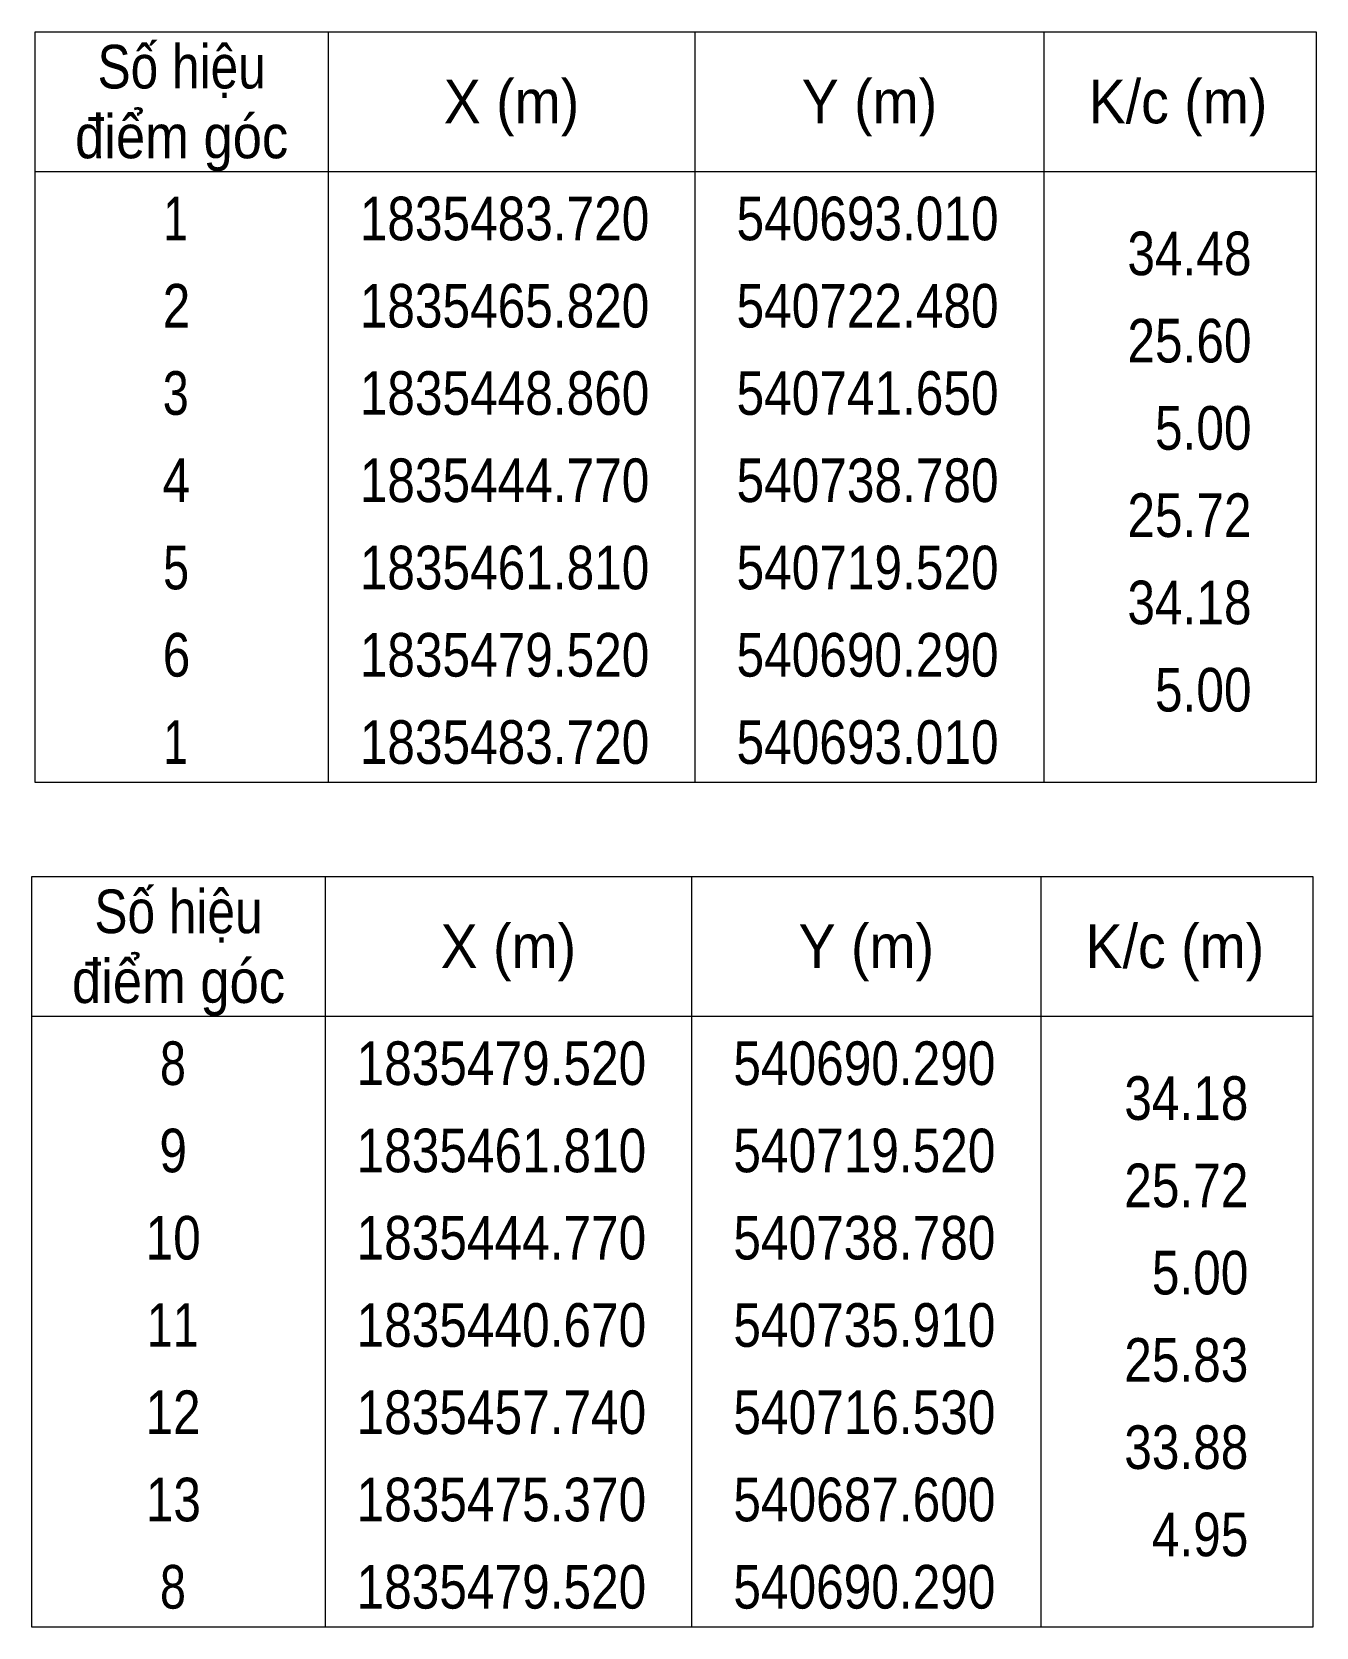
# Model space of a CAD drawing. Header units: metres. Extents: x 540353 to 540916, y 1835370 to 1835543.
# Drawn here: x 540879.38 to 540916.17, y 1835369.6 to 1835415.3 of the extents above; entities that cross this region are included whole.
import ezdxf
from ezdxf.enums import TextEntityAlignment as Align

# ---------------------------------------------------------------- set-up
doc = ezdxf.new("R2010")
doc.units = ezdxf.units.M
doc.header["$LTSCALE"] = 0.5
doc.layers.add('63', color=7, linetype='Continuous', lineweight=13)

msp = doc.modelspace()

# ---------------------------------------------------------------- linework, layer by layer
at = {"layer": '63'}
for p, q in [((540887.87, 1835415.3), (540887.87, 1835393.8)), ((540898.37, 1835415.3), (540898.37, 1835393.8)), ((540908.37, 1835415.3), (540908.37, 1835393.8)), ((540879.47, 1835411.3), (540916.17, 1835411.3)), ((540887.78, 1835391.1), (540887.78, 1835369.6)), ((540898.28, 1835391.1), (540898.28, 1835369.6)), ((540908.28, 1835391.1), (540908.28, 1835369.6)), ((540879.38, 1835387.1), (540916.08, 1835387.1))]:
    msp.add_line(p, q, dxfattribs=at)
for points in [[(540879.47, 1835415.3), (540916.17, 1835415.3), (540916.17, 1835393.8), (540879.47, 1835393.8)], [(540879.38, 1835391.1), (540916.08, 1835391.1), (540916.08, 1835369.6), (540879.38, 1835369.6)]]:
    msp.add_lwpolyline(points, close=True, dxfattribs=at)

# ---------------------------------------------------------------- texts
for s, width, p in [('Số hiệu', 0.85, (540883.67, 1835413.68)), ('X (m)', 0.95, (540893.12, 1835412.68)), ('Y (m)', 0.95, (540903.375, 1835412.68)), ('K/c (m)', 0.95, (540912.215, 1835412.68)), ('điểm góc', 0.9, (540883.67, 1835411.68)), (' 1', 0.75, (540883.32, 1835409.33)), ('1835483.720', 0.85, (540892.92, 1835409.33)), ('540693.010', 0.85, (540903.32, 1835409.33)), (' 2', 0.85, (540883.325, 1835406.83)), ('1835465.820', 0.85, (540892.92, 1835406.83)), ('540722.480', 0.85, (540903.32, 1835406.83)), (' 3', 0.8, (540883.315, 1835404.33)), ('1835448.860', 0.85, (540892.92, 1835404.33)), ('540741.650', 0.85, (540903.32, 1835404.33)), (' 4', 0.85, (540883.32, 1835401.83)), ('1835444.770', 0.85, (540892.92, 1835401.83)), ('540738.780', 0.85, (540903.32, 1835401.83)), (' 5', 0.8, (540883.325, 1835399.33)), ('1835461.810', 0.85, (540892.92, 1835399.33)), ('540719.520', 0.85, (540903.32, 1835399.33)), (' 6', 0.85, (540883.325, 1835396.83)), ('1835479.520', 0.85, (540892.92, 1835396.83)), ('540690.290', 0.85, (540903.32, 1835396.83)), (' 1', 0.75, (540883.32, 1835394.33)), ('1835483.720', 0.85, (540892.92, 1835394.33)), ('540693.010', 0.85, (540903.32, 1835394.33)), ('Số hiệu', 0.85, (540883.58, 1835389.48)), ('X (m)', 0.95, (540893.03, 1835388.48)), ('Y (m)', 0.95, (540903.285, 1835388.48)), ('K/c (m)', 0.95, (540912.125, 1835388.48)), ('điểm góc', 0.9, (540883.58, 1835387.48)), (' 8', 0.8, (540883.235, 1835385.13)), ('1835479.520', 0.85, (540892.83, 1835385.13)), ('540690.290', 0.85, (540903.23, 1835385.13)), (' 9', 0.85, (540883.23, 1835382.63)), ('1835461.810', 0.85, (540892.83, 1835382.63)), ('540719.520', 0.85, (540903.23, 1835382.63)), (' 10', 0.85, (540883.23, 1835380.13)), ('1835444.770', 0.85, (540892.83, 1835380.13)), ('540738.780', 0.85, (540903.23, 1835380.13)), (' 11', 0.8, (540883.23, 1835377.63)), ('1835440.670', 0.85, (540892.83, 1835377.63)), ('540735.910', 0.85, (540903.23, 1835377.63)), (' 12', 0.85, (540883.225, 1835375.13)), ('1835457.740', 0.85, (540892.83, 1835375.13)), ('540716.530', 0.85, (540903.23, 1835375.13)), (' 13', 0.85, (540883.235, 1835372.63)), ('1835475.370', 0.85, (540892.83, 1835372.63)), ('540687.600', 0.85, (540903.23, 1835372.63)), (' 8', 0.8, (540883.235, 1835370.13)), ('1835479.520', 0.85, (540892.83, 1835370.13)), ('540690.290', 0.85, (540903.23, 1835370.13))]:
    msp.add_text(s, height=1.25, dxfattribs=dict(at, width=width)).set_placement(p, align=Align.CENTER)
at = {"layer": '63', "width": 0.85}
for s, p in [('34.48', (540914.32, 1835408.33)), ('25.60', (540914.32, 1835405.83)), ('5.00', (540914.32, 1835403.33)), ('25.72', (540914.32, 1835400.83)), ('34.18', (540914.32, 1835398.33)), ('5.00', (540914.32, 1835395.83)), ('34.18', (540914.23, 1835384.13)), ('25.72', (540914.23, 1835381.63)), ('5.00', (540914.23, 1835379.13)), ('25.83', (540914.23, 1835376.63)), ('33.88', (540914.23, 1835374.13)), ('4.95', (540914.23, 1835371.63))]:
    msp.add_text(s, height=1.25, dxfattribs=at).set_placement(p, align=Align.RIGHT)

doc.saveas('drawing.dxf')
